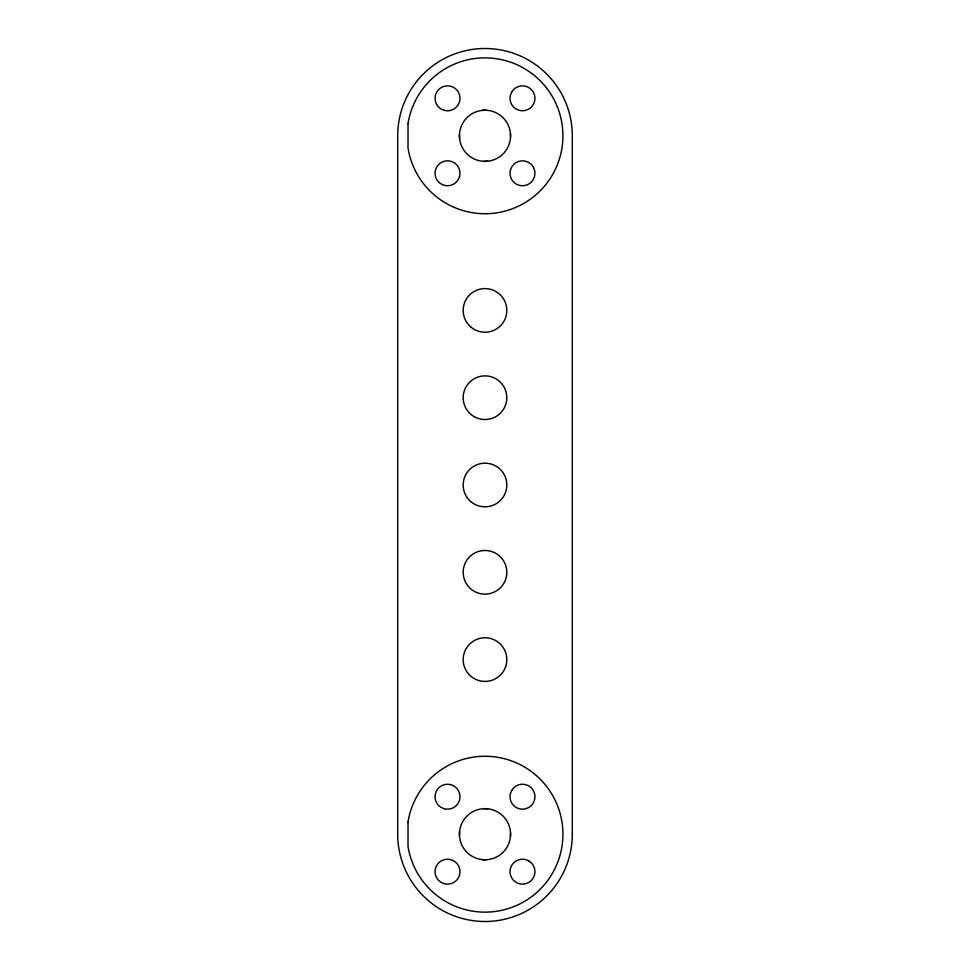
<?xml version="1.0" encoding="UTF-8"?>
<svg xmlns="http://www.w3.org/2000/svg" width="970" height="970" viewBox="0 0 970 970"><rect width="100%" height="100%" fill="white"/><g stroke="black" fill="none" stroke-linecap="round" stroke-linejoin="round"><path stroke-width="1.45" d="M459.465 835.57L459.574 831.569M510.426 836.831A25.572 25.572 0 0 0 474.572 810.859A25.572 25.572 0 0 0 470.001 854.909A25.572 25.572 0 0 0 510.426 836.831L510.535 832.83M482.369 110.374L486.37 110.265M483.63 161.335L487.631 161.226M483.63 808.665L487.631 808.774M482.369 859.626L486.37 859.735M510.426 133.169L510.535 137.17A25.572 25.572 0 0 1 471.044 157.225A25.572 25.572 0 0 1 473.421 113.005A25.572 25.572 0 0 1 510.535 137.17M459.465 134.43L459.574 138.431M408.018 123.602L408.018 147.998A77.952 77.952 0 0 0 527.45 201.166A77.952 77.952 0 0 0 527.45 70.434A77.952 77.952 0 0 0 408.018 123.602M408.018 822.002L408.018 846.398A77.952 77.952 0 0 0 527.45 899.566A77.952 77.952 0 0 0 527.45 768.834A77.952 77.952 0 0 0 408.018 822.002M506.558 575.719L505.758 579.041A21.825 21.825 0 0 1 463.442 575.719L463.175 572.3A21.825 21.825 0 0 1 481.581 550.742L485 550.475A21.825 21.825 0 0 1 506.558 575.719M459.562 176.504L458.325 179.511A12.477 12.477 0 0 1 438.707 182.093A12.477 12.477 0 0 1 441.289 162.475L444.296 161.238A12.477 12.477 0 0 1 459.562 176.504M511.675 92.089L510.438 95.096A12.477 12.477 0 0 0 525.704 110.362L528.711 109.125A12.477 12.477 0 0 0 531.293 89.507A12.477 12.477 0 0 0 511.675 92.089M505.758 666.341L504.448 669.506A21.825 21.825 0 0 1 485 681.425L481.581 681.158A21.825 21.825 0 0 1 465.551 649.694L467.346 646.772A21.825 21.825 0 0 1 481.581 638.042L485 637.775A21.825 21.825 0 0 1 505.758 666.341M459.562 874.904L458.325 877.911A12.477 12.477 0 0 1 438.707 880.493A12.477 12.477 0 0 1 441.289 860.875L444.296 859.638A12.477 12.477 0 0 1 459.562 874.904M511.675 790.489L510.438 793.496A12.477 12.477 0 0 0 525.704 808.762L528.711 807.525A12.477 12.477 0 0 0 531.293 787.907A12.477 12.477 0 0 0 511.675 790.489M444.296 110.362L441.289 109.125A12.477 12.477 0 0 1 438.707 89.507A12.477 12.477 0 0 1 458.325 92.089L459.562 95.096A12.477 12.477 0 0 1 444.296 110.362M528.711 162.475L525.704 161.238A12.477 12.477 0 0 0 510.438 176.504L511.675 179.511A12.477 12.477 0 0 0 531.293 182.093A12.477 12.477 0 0 0 528.711 162.475M444.296 808.762L441.289 807.525A12.477 12.477 0 0 1 438.707 787.907A12.477 12.477 0 0 1 458.325 790.489L459.562 793.496A12.477 12.477 0 0 1 444.296 808.762M528.711 860.875L525.704 859.638A12.477 12.477 0 0 0 510.438 874.904L511.675 877.911A12.477 12.477 0 0 0 531.293 880.493A12.477 12.477 0 0 0 528.711 860.875M572.3 834.2L572.3 135.8A87.3 87.3 0 0 0 485 48.5A87.3 87.3 0 0 0 397.7 135.8L397.7 834.2A87.3 87.3 0 0 0 485 921.5A87.3 87.3 0 0 0 572.3 834.2M471.262 327.363A21.825 21.825 0 0 0 506.558 313.819A21.825 21.825 0 0 0 477.179 290.03A21.825 21.825 0 0 0 471.262 327.363M471.262 501.963A21.825 21.825 0 0 0 506.558 488.419A21.825 21.825 0 0 0 477.179 464.63A21.825 21.825 0 0 0 471.262 501.963M474.087 416.603A21.825 21.825 0 0 0 506.825 397.7A21.825 21.825 0 0 0 474.087 378.797A21.825 21.825 0 0 0 474.087 416.603"/></g></svg>
